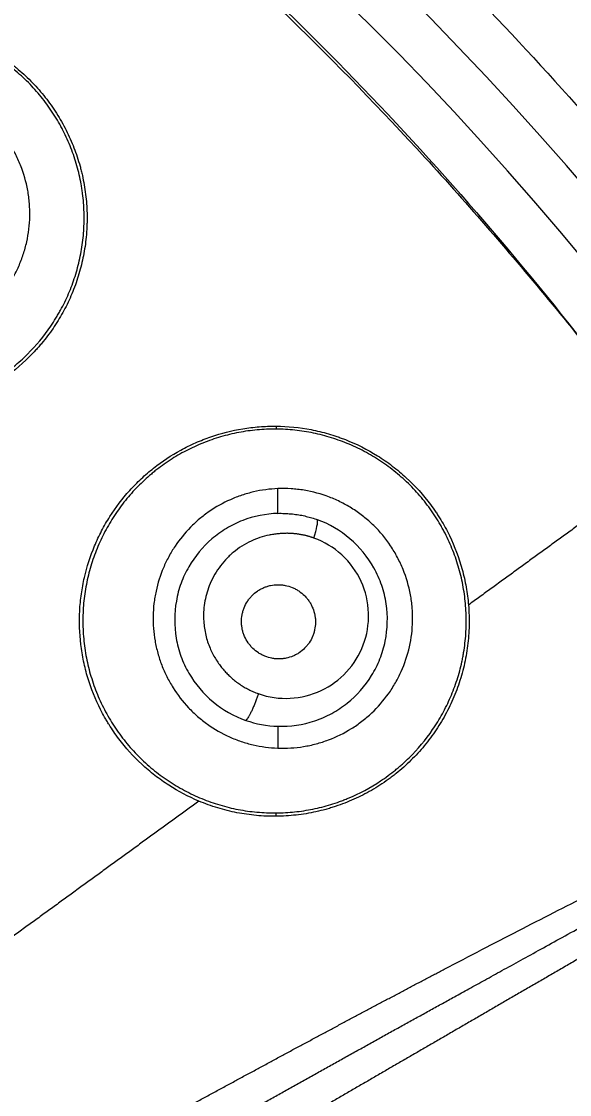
# Model space of a CAD drawing. Extents: x 541 to 1062, y 0 to 382.
# Drawn here: x 920.56 to 927.27, y 292.12 to 305.25 of the extents above; entities that cross this region are included whole.
import ezdxf

# ---------------------------------------------------------------- set-up
doc = ezdxf.new("R2010")
doc.units = 0
doc.header["$LTSCALE"] = 10
doc.header["$MEASUREMENT"] = 0
doc.header["$PDMODE"] = 3
doc.header["$PDSIZE"] = -10
doc.layers.get('0').update_dxf_attribs({"linetype": 'CONTINUOUS'})
doc.layers.get('DEFPOINTS').update_dxf_attribs({"linetype": 'CONTINUOUS'})
doc.layers.add('1', color=7, linetype='CONTINUOUS')
doc.styles.add('Daelim Dimension', font='')
doc.styles.get('Daelim Dimension').set_extended_font_data('NanumGothic')
doc.dimstyles.new('DEFAULT', dxfattribs={"dimscale": 2, "dimtxt": 2, "dimasz": 2, "dimexe": 0, "dimexo": 2, "dimgap": 1, "dimtad": 1, "dimdec": 1, "dimzin": 9, "dimdsep": 46, "dimtxsty": 'Daelim Dimension', "dimcen": 0.5, "dimclrd": 252, "dimclre": 252, "dimclrt": 3, "dimadec": 1, "dimazin": 0, "dimtfac": 1, "dimtdec": 1, "dimtix": 1, "dimtmove": 0, "dimatfit": 3, "dimfxl": 1, "dimtolj": 1, "dimtzin": 1, "dimlwd": 9, "dimlwe": 9, "dimarcsym": 0})

# ---------------------------------------------------------------- blocks, each defined once
blk = doc.blocks.new('*D10')
at = {"color": 5, "linetype": 'ByBlock', "lineweight": 9, "ltscale": 0.5, "transparency": 16777216}
for p, q in [((845.7, 280.073), (845.7, 341.221)), ((849.7, 341.221), (941.7, 341.221)), ((945.7, 280.074), (945.7, 341.221))]:
    blk.add_line(p, q, dxfattribs=at)
at = {"color": 5, "ltscale": 0.5, "transparency": 16777216}
for points in [[(849.7, 341.887), (849.7, 340.554), (845.7, 341.221)], [(941.7, 341.887), (941.7, 340.554), (945.7, 341.221)]]:
    blk.add_solid(points, dxfattribs=at)
at = {"layer": 'DEFPOINTS', "color": 0, "ltscale": 0.5, "transparency": 16777216}
for p in [(945.7, 341.221), (845.7, 276.073), (945.7, 276.074)]:
    blk.add_point(p, dxfattribs=at)
at = {"color": 7, "ltscale": 0.5, "transparency": 16777216, "insert": (895.7, 346.221), "char_height": 6, "attachment_point": 5, "style": 'Daelim Dimension'}
blk.add_mtext('\\A1;%%C100', dxfattribs=at)

msp = doc.modelspace()

# ---------------------------------------------------------------- linework, layer by layer
at = {"layer": '1', "color": 7, "linetype": 'Continuous', "lineweight": 13}
for p, q in [((923.675, 300.301), (923.675, 300.265)), ((923.699, 299.234), (923.699, 299.537)), ((923.696, 296.628), (923.696, 296.361)), ((923.675, 295.527), (923.675, 295.568))]:
    msp.add_line(p, q, dxfattribs=at)
at = {"layer": '1', "color": 7, "linetype": 'Continuous', "lineweight": 18}
for radius, start, end in [(45.353, 272.3738, 90), (41.78, 282.5334, 97.4666), (41.2, 272.6477, 90)]:
    msp.add_arc((895.7, 276.074), radius, start, end, dxfattribs=at)
at = {"layer": '1', "color": 7, "linetype": 'Continuous', "lineweight": 13}
for radius, start in [(26.189, 270), (25.813, 0)]:
    msp.add_arc((895.7, 276.074), radius, start, 90, dxfattribs=at)
msp.add_ellipse((924.075, 298.881), major_axis=(-0.101, -0.283), ratio=0.145294, start_param=1.803259, end_param=2.964941, dxfattribs=at)
at = {"layer": '1', "color": 7, "linetype": 'Continuous', "lineweight": 18}
for points, weights in [([(945.7, 276.074), (945.7, 307.335), (922.962, 326.074), (895.7, 326.074)], [0.718695432068, 0.639202599743, 0.732970789054, 1]), ([(928.153, 243.621), (962.121, 277.589), (943.738, 321.97), (895.7, 321.97)], [1, 0.588455621576, 0.588455621576, 1])]:
    msp.add_rational_spline(points, weights, degree=3, dxfattribs=at)
at = {"layer": '1', "color": 7, "linetype": 'Continuous', "lineweight": 13}
for points, knots in [([(895.7, 318.44), (898.473, 318.44), (901.246, 318.167), (906.685, 317.085), (909.351, 316.276), (914.474, 314.154), (916.932, 312.84), (921.543, 309.759), (923.696, 307.992), (927.618, 304.07), (929.385, 301.917), (932.466, 297.306), (933.779, 294.849), (935.902, 289.725), (936.71, 287.059), (937.792, 281.62), (938.065, 278.847), (938.065, 276.074)], [0, 0, 0, 0, 0.125, 0.125, 0.25, 0.25, 0.375, 0.375, 0.5, 0.5, 0.625, 0.625, 0.75, 0.75, 0.875, 0.875, 1, 1, 1, 1]), ([(928.503, 299.907), (928.458, 299.875), (928.368, 299.809), (928.233, 299.711), (928.098, 299.613), (927.962, 299.514), (927.826, 299.415), (927.69, 299.316), (927.553, 299.217), (927.417, 299.118), (927.28, 299.018), (927.142, 298.918), (927.004, 298.818), (926.866, 298.718), (926.728, 298.618), (926.59, 298.517), (926.451, 298.416), (926.312, 298.315), (926.172, 298.214), (926.079, 298.146), (926.033, 298.112)], [0, 0, 0, 0, 0.054834, 0.109753, 0.164757, 0.219846, 0.275019, 0.330278, 0.385621, 0.441049, 0.496562, 0.55216, 0.607843, 0.663611, 0.719463, 0.775401, 0.831423, 0.887531, 0.943723, 1, 1, 1, 1]), ([(923.699, 299.234), (923.551, 299.229), (923.404, 299.2), (923.232, 299.134), (923.198, 299.119), (923.132, 299.086), (923.035, 299.034), (922.825, 298.882), (922.681, 298.71), (922.569, 298.517), (922.537, 298.45), (922.486, 298.309), (922.428, 298.09), (922.426, 297.781), (922.484, 297.558), (922.523, 297.45), (922.537, 297.414), (922.57, 297.345), (922.731, 297.039), (923.013, 296.802), (923.304, 296.701)], [0, 0, 0, 0, 0.125, 0.125, 0.15625, 0.15625, 0.1875, 0.25, 0.375, 0.375, 0.4375, 0.4375, 0.5, 0.625, 0.6875, 0.6875, 0.71875, 0.71875, 0.75, 1, 1, 1, 1]), ([(923.699, 299.234), (923.699, 299.234), (923.712, 299.235), (923.739, 299.235), (923.779, 299.234), (923.818, 299.232), (923.857, 299.229), (923.896, 299.225), (923.934, 299.22), (923.971, 299.214), (924.008, 299.207), (924.044, 299.198), (924.079, 299.189), (924.114, 299.179), (924.148, 299.169), (924.171, 299.161), (924.182, 299.157)], [0, 0, 0, 0, 0.000078, 0.082412, 0.163852, 0.244395, 0.324039, 0.402781, 0.480619, 0.55755, 0.633573, 0.708686, 0.782886, 0.856173, 0.928545, 1, 1, 1, 1]), ([(923.696, 296.629), (923.85, 296.624), (924.004, 296.647), (924.221, 296.719), (924.291, 296.75), (924.424, 296.822), (924.614, 296.949), (924.817, 297.179), (924.92, 297.382), (924.976, 297.523), (924.997, 297.596), (925.043, 297.82), (925.049, 298.053), (924.986, 298.317), (924.943, 298.426), (924.912, 298.497), (924.894, 298.532), (924.723, 298.838), (924.472, 299.051), (924.182, 299.157)], [0, 0, 0, 0, 0.125, 0.125, 0.1875, 0.1875, 0.25, 0.375, 0.4375, 0.4375, 0.5, 0.5, 0.625, 0.6875, 0.71875, 0.71875, 0.75, 0.75, 1, 1, 1, 1]), ([(920.584, 290.871), (920.63, 290.896), (920.723, 290.948), (920.861, 291.024), (920.999, 291.1), (921.136, 291.175), (921.273, 291.251), (921.409, 291.326), (921.544, 291.4), (921.68, 291.474), (921.814, 291.548), (921.948, 291.621), (922.082, 291.695), (922.215, 291.767), (922.347, 291.84), (922.48, 291.912), (922.611, 291.983), (922.742, 292.055), (922.873, 292.125), (923.003, 292.196), (923.132, 292.266), (923.261, 292.336), (923.39, 292.405), (923.518, 292.474), (923.645, 292.543), (923.772, 292.612), (923.898, 292.68), (924.024, 292.747), (924.15, 292.814), (924.275, 292.881), (924.399, 292.948), (924.523, 293.014), (924.647, 293.08), (924.77, 293.145), (924.892, 293.21), (925.014, 293.275), (925.136, 293.339), (925.257, 293.403), (925.377, 293.467), (925.497, 293.53), (925.617, 293.593), (925.85, 293.715), (926.192, 293.893), (926.639, 294.124), (927.074, 294.348), (927.498, 294.562), (927.91, 294.769), (928.225, 294.924), (928.444, 295.031), (928.566, 295.092), (928.679, 295.147), (928.782, 295.197), (928.875, 295.242), (928.992, 295.299), (929.133, 295.367), (929.3, 295.447), (929.458, 295.521), (929.598, 295.586), (929.721, 295.642), (929.83, 295.691), (929.938, 295.738), (930.044, 295.785), (930.149, 295.829), (930.252, 295.873), (930.354, 295.915), (930.455, 295.955), (930.554, 295.994), (930.651, 296.032), (930.747, 296.068), (930.842, 296.103), (930.905, 296.125), (930.936, 296.136)], [0, 0, 0, 0, 0.013442, 0.026836, 0.040181, 0.053477, 0.066724, 0.079923, 0.093073, 0.106175, 0.119228, 0.132232, 0.145188, 0.158096, 0.170955, 0.183766, 0.196528, 0.209242, 0.221908, 0.234525, 0.247095, 0.259615, 0.272088, 0.284513, 0.296889, 0.309217, 0.321498, 0.33373, 0.345914, 0.35805, 0.370139, 0.382179, 0.394172, 0.406116, 0.418013, 0.429862, 0.441663, 0.453417, 0.465123, 0.476781, 0.488392, 0.499955, 0.544574, 0.588001, 0.630239, 0.671292, 0.711164, 0.749859, 0.762685, 0.774548, 0.785451, 0.795393, 0.804375, 0.812397, 0.829265, 0.845313, 0.860543, 0.874956, 0.885548, 0.895975, 0.90624, 0.916341, 0.92628, 0.936056, 0.945671, 0.955125, 0.964418, 0.973552, 0.982526, 0.991342, 1, 1, 1, 1]), ([(931.164, 295.973), (931.111, 295.943), (931.005, 295.882), (930.847, 295.79), (930.689, 295.699), (930.532, 295.607), (930.375, 295.517), (930.219, 295.426), (930.063, 295.336), (929.908, 295.247), (929.754, 295.157), (929.6, 295.068), (929.447, 294.98), (929.295, 294.891), (929.143, 294.803), (928.991, 294.716), (928.841, 294.629), (928.691, 294.542), (928.541, 294.455), (928.392, 294.369), (928.244, 294.283), (928.096, 294.197), (927.949, 294.112), (927.802, 294.027), (927.656, 293.943), (927.511, 293.859), (927.366, 293.775), (927.222, 293.691), (927.078, 293.608), (926.936, 293.525), (926.793, 293.443), (926.651, 293.361), (926.51, 293.279), (926.37, 293.198), (926.23, 293.117), (926.091, 293.036), (925.952, 292.956), (925.814, 292.876), (925.677, 292.796), (925.54, 292.717), (925.404, 292.638), (925.268, 292.56), (925.133, 292.482), (924.999, 292.404), (924.865, 292.326), (924.732, 292.249), (924.6, 292.173), (924.468, 292.096), (924.337, 292.02), (924.206, 291.945), (924.076, 291.869), (923.947, 291.794), (923.818, 291.72), (923.69, 291.646), (923.562, 291.572), (923.436, 291.498), (923.309, 291.425), (923.184, 291.353), (923.059, 291.28), (922.935, 291.208), (922.811, 291.137), (922.688, 291.065), (922.566, 290.994), (922.444, 290.924), (922.323, 290.854), (922.202, 290.784), (922.082, 290.715), (921.963, 290.646), (921.845, 290.577), (921.727, 290.508), (921.609, 290.441), (921.493, 290.373), (921.377, 290.306), (921.261, 290.239), (921.147, 290.172), (921.032, 290.106), (920.957, 290.062), (920.919, 290.04)], [0, 0, 0, 0, 0.015717, 0.031369, 0.046957, 0.06248, 0.077939, 0.093334, 0.108664, 0.12393, 0.139132, 0.154269, 0.169341, 0.184349, 0.199293, 0.214173, 0.228988, 0.243738, 0.258424, 0.273046, 0.287603, 0.302096, 0.316525, 0.330889, 0.345188, 0.359424, 0.373594, 0.387701, 0.401743, 0.41572, 0.429634, 0.443482, 0.457267, 0.470987, 0.484642, 0.498233, 0.51176, 0.525222, 0.53862, 0.551953, 0.565222, 0.578427, 0.591567, 0.604643, 0.617654, 0.630601, 0.643483, 0.656302, 0.669055, 0.681744, 0.694369, 0.70693, 0.719425, 0.731857, 0.744224, 0.756527, 0.768765, 0.780939, 0.793048, 0.805093, 0.817074, 0.82899, 0.840842, 0.852629, 0.864352, 0.87601, 0.887604, 0.899134, 0.910599, 0.921999, 0.933336, 0.944607, 0.955815, 0.966958, 0.978036, 0.98905, 1, 1, 1, 1]), ([(922.73, 295.713), (922.685, 295.68), (922.595, 295.615), (922.46, 295.517), (922.325, 295.418), (922.189, 295.32), (922.053, 295.221), (921.917, 295.122), (921.781, 295.023), (921.644, 294.924), (921.507, 294.824), (921.37, 294.725), (921.233, 294.625), (921.095, 294.525), (920.957, 294.424), (920.819, 294.324), (920.68, 294.223), (920.541, 294.123), (920.402, 294.021), (920.263, 293.92), (920.123, 293.819), (919.983, 293.717), (919.843, 293.615), (919.703, 293.513), (919.562, 293.411), (919.421, 293.309), (919.28, 293.206), (919.139, 293.103), (918.997, 293), (918.855, 292.897), (918.713, 292.794), (918.57, 292.69), (918.427, 292.587), (918.284, 292.483), (918.141, 292.379), (917.997, 292.274), (917.902, 292.205), (917.854, 292.17)], [0, 0, 0, 0, 0.027841, 0.055724, 0.083651, 0.11162, 0.139633, 0.167688, 0.195786, 0.223928, 0.252112, 0.28034, 0.30861, 0.336923, 0.36528, 0.393679, 0.422121, 0.450607, 0.479135, 0.507706, 0.536321, 0.564978, 0.593679, 0.622422, 0.651208, 0.680038, 0.70891, 0.737826, 0.766784, 0.795786, 0.82483, 0.853917, 0.883048, 0.912221, 0.941438, 0.970697, 1, 1, 1, 1])]:
    msp.add_open_spline(points, degree=3, knots=knots, dxfattribs=at)
at = {"layer": '1', "color": 7, "linetype": 'Continuous', "lineweight": 18}
for points, knots in [([(896.202, 316.897), (897.784, 316.867), (899.363, 316.745), (902.497, 316.318), (904.05, 316.014), (907.11, 315.226), (908.617, 314.744), (911.562, 313.607), (913.001, 312.953), (915.792, 311.483), (917.144, 310.667), (919.743, 308.884), (920.99, 307.917), (923.362, 305.846), (924.488, 304.742), (926.601, 302.412), (927.59, 301.186), (928.503, 299.907)], [0, 0, 0, 0, 0.125, 0.125, 0.25, 0.25, 0.375, 0.375, 0.5, 0.5, 0.625, 0.625, 0.75, 0.75, 0.875, 0.875, 1, 1, 1, 1]), ([(896.199, 316.736), (899.363, 316.692), (902.534, 316.27), (908.607, 314.734), (911.533, 313.624), (917.157, 310.695), (919.746, 308.931), (923.298, 305.856), (924.429, 304.758), (926.035, 303.005), (926.554, 302.406), (927.31, 301.489), (927.558, 301.18), (928.04, 300.551), (928.282, 300.236), (928.503, 299.907)], [0, 0, 0, 0, 0.25, 0.25, 0.5, 0.5, 0.75, 0.75, 0.875, 0.875, 0.9375, 0.9375, 0.96875, 0.96875, 1, 1, 1, 1]), ([(918.99, 305.233), (919.069, 305.233), (919.226, 305.224), (919.38, 305.2), (919.534, 305.168), (919.61, 305.148), (919.724, 305.113), (919.762, 305.1), (919.837, 305.072), (919.874, 305.057), (919.983, 305.011), (920.125, 304.942), (920.26, 304.858), (920.359, 304.791), (920.391, 304.767), (920.439, 304.731), (920.455, 304.718), (920.486, 304.693), (920.563, 304.629), (920.694, 304.507), (920.798, 304.388), (920.872, 304.294), (920.907, 304.246), (920.941, 304.197), (920.964, 304.164), (920.975, 304.147), (921.028, 304.063), (921.068, 303.994), (921.139, 303.853), (921.203, 303.71), (921.252, 303.56), (921.279, 303.465), (921.284, 303.446), (921.293, 303.408), (921.307, 303.35), (921.318, 303.293), (921.338, 303.177), (921.357, 303.023), (921.361, 302.868), (921.359, 302.771), (921.358, 302.752), (921.356, 302.713), (921.355, 302.694), (921.351, 302.636), (921.347, 302.597), (921.333, 302.482), (921.307, 302.331), (921.267, 302.184), (921.232, 302.075), (921.22, 302.039), (921.192, 301.967), (921.178, 301.931), (921.132, 301.826), (921.065, 301.689), (920.946, 301.496), (920.854, 301.375), (920.793, 301.302), (920.781, 301.288), (920.756, 301.259), (920.717, 301.216), (920.677, 301.175), (920.542, 301.042), (920.425, 300.946), (920.236, 300.819), (920.17, 300.78), (920.085, 300.735), (920.068, 300.726), (920.034, 300.708), (919.982, 300.683), (919.93, 300.659), (919.824, 300.615), (919.68, 300.563), (919.532, 300.525), (919.418, 300.501), (919.38, 300.494), (919.303, 300.482), (919.264, 300.477), (919.147, 300.465), (919.069, 300.46), (918.99, 300.46)], [0, 0, 0, 0, 0.03125, 0.0625, 0.0625, 0.09375, 0.09375, 0.109375, 0.109375, 0.125, 0.125, 0.15625, 0.1875, 0.1875, 0.203125, 0.203125, 0.210937, 0.210937, 0.21875, 0.25, 0.28125, 0.28125, 0.296875, 0.304687, 0.304687, 0.3125, 0.3125, 0.34375, 0.34375, 0.375, 0.40625, 0.40625, 0.414062, 0.414062, 0.421875, 0.4375, 0.4375, 0.46875, 0.5, 0.5, 0.507812, 0.507812, 0.515625, 0.515625, 0.53125, 0.53125, 0.5625, 0.59375, 0.59375, 0.609375, 0.609375, 0.625, 0.625, 0.65625, 0.6875, 0.71875, 0.71875, 0.726562, 0.726562, 0.734375, 0.75, 0.75, 0.8125, 0.8125, 0.84375, 0.84375, 0.851563, 0.851563, 0.859375, 0.875, 0.875, 0.90625, 0.9375, 0.9375, 0.953125, 0.953125, 0.96875, 0.96875, 1, 1, 1, 1]), ([(918.99, 300.501), (919.068, 300.501), (919.144, 300.506), (919.296, 300.522), (919.446, 300.545), (919.593, 300.582), (919.702, 300.616), (919.739, 300.628), (919.811, 300.654), (919.846, 300.668), (919.951, 300.712), (920.087, 300.777), (920.281, 300.893), (920.402, 300.982), (920.49, 301.054), (920.519, 301.079), (920.575, 301.129), (920.602, 301.155), (920.736, 301.287), (920.831, 301.402), (920.937, 301.558), (920.958, 301.589), (920.988, 301.638), (920.997, 301.654), (921.016, 301.687), (921.063, 301.769), (921.137, 301.922), (921.216, 302.133), (921.255, 302.279), (921.279, 302.39), (921.286, 302.428), (921.299, 302.503), (921.304, 302.541), (921.317, 302.654), (921.327, 302.806), (921.323, 302.958), (921.314, 303.072), (921.308, 303.129), (921.3, 303.186), (921.294, 303.225), (921.291, 303.244), (921.274, 303.339), (921.239, 303.489), (921.166, 303.707), (921.103, 303.849), (921.058, 303.935), (921.049, 303.953), (921.031, 303.987), (921.021, 304.004), (920.992, 304.055), (920.971, 304.088), (920.908, 304.186), (920.818, 304.312), (920.715, 304.429), (920.634, 304.513), (920.606, 304.54), (920.549, 304.594), (920.519, 304.62), (920.429, 304.696), (920.305, 304.79), (920.107, 304.912), (919.967, 304.98), (919.822, 305.042), (919.749, 305.069), (919.601, 305.115), (919.452, 305.153), (919.3, 305.177), (919.184, 305.189), (919.145, 305.192), (919.068, 305.197), (919.029, 305.198), (918.99, 305.198)], [0, 0, 0, 0, 0.03125, 0.03125, 0.0625, 0.09375, 0.09375, 0.109375, 0.109375, 0.125, 0.125, 0.15625, 0.1875, 0.21875, 0.21875, 0.234375, 0.234375, 0.25, 0.25, 0.3125, 0.3125, 0.328125, 0.328125, 0.335937, 0.335937, 0.34375, 0.375, 0.40625, 0.4375, 0.4375, 0.453125, 0.453125, 0.46875, 0.46875, 0.5, 0.53125, 0.53125, 0.546875, 0.554687, 0.554687, 0.5625, 0.5625, 0.59375, 0.625, 0.65625, 0.65625, 0.664062, 0.664062, 0.671875, 0.671875, 0.6875, 0.6875, 0.71875, 0.75, 0.75, 0.765625, 0.765625, 0.78125, 0.78125, 0.8125, 0.84375, 0.875, 0.875, 0.90625, 0.90625, 0.9375, 0.96875, 0.96875, 0.984375, 0.984375, 1, 1, 1, 1]), ([(919.017, 301.312), (919.124, 301.309), (919.23, 301.316), (919.385, 301.343), (919.437, 301.354), (919.513, 301.375), (919.539, 301.383), (919.589, 301.399), (919.614, 301.408), (919.737, 301.455), (919.83, 301.502), (919.94, 301.572), (919.962, 301.587), (920.005, 301.617), (920.026, 301.632), (920.088, 301.681), (920.127, 301.715), (920.24, 301.823), (920.308, 301.901), (920.383, 302.008), (920.398, 302.03), (920.426, 302.074), (920.44, 302.097), (920.478, 302.165), (920.525, 302.258), (920.562, 302.355), (920.587, 302.43), (920.594, 302.455), (920.608, 302.506), (920.615, 302.531), (920.644, 302.66), (920.656, 302.765), (920.659, 302.922), (920.658, 302.975), (920.652, 303.055), (920.649, 303.081), (920.642, 303.135), (920.638, 303.161), (920.614, 303.292), (920.584, 303.394), (920.535, 303.519), (920.524, 303.543), (920.502, 303.592), (920.49, 303.617), (920.452, 303.689), (920.424, 303.735), (920.335, 303.869), (920.267, 303.953), (920.171, 304.049), (920.151, 304.067), (920.11, 304.104), (920.09, 304.121), (920.027, 304.172), (919.94, 304.235), (919.846, 304.29), (919.774, 304.327), (919.75, 304.339), (919.7, 304.361), (919.675, 304.372), (919.55, 304.421), (919.447, 304.449), (919.288, 304.477), (919.234, 304.483), (919.127, 304.491), (919.074, 304.491), (919.02, 304.49)], [0, 0, 0, 0, 0.0625, 0.0625, 0.09375, 0.09375, 0.109375, 0.109375, 0.125, 0.125, 0.1875, 0.1875, 0.203125, 0.203125, 0.21875, 0.21875, 0.25, 0.25, 0.3125, 0.3125, 0.328125, 0.328125, 0.34375, 0.34375, 0.375, 0.40625, 0.40625, 0.421875, 0.421875, 0.4375, 0.4375, 0.5, 0.5, 0.53125, 0.53125, 0.546875, 0.546875, 0.5625, 0.5625, 0.625, 0.625, 0.640625, 0.640625, 0.65625, 0.65625, 0.6875, 0.6875, 0.75, 0.75, 0.765625, 0.765625, 0.78125, 0.78125, 0.8125, 0.84375, 0.84375, 0.859375, 0.859375, 0.875, 0.875, 0.9375, 0.9375, 0.96875, 0.96875, 1, 1, 1, 1]), ([(922.73, 295.713), (922.601, 295.767), (922.478, 295.832), (922.303, 295.945), (922.246, 295.985), (922.163, 296.049), (922.135, 296.072), (922.082, 296.117), (922.055, 296.141), (921.926, 296.261), (921.832, 296.364), (921.706, 296.532), (921.666, 296.59), (921.62, 296.664), (921.611, 296.679), (921.593, 296.71), (921.584, 296.725), (921.558, 296.771), (921.541, 296.802), (921.462, 296.959), (921.41, 297.088), (921.349, 297.288), (921.332, 297.355), (921.31, 297.458), (921.304, 297.493), (921.292, 297.561), (921.288, 297.596), (921.267, 297.768), (921.263, 297.905), (921.272, 298.077), (921.274, 298.111), (921.281, 298.18), (921.285, 298.214), (921.3, 298.316), (921.312, 298.383), (921.358, 298.582), (921.399, 298.711), (921.465, 298.867), (921.479, 298.898), (921.507, 298.96), (921.523, 298.99), (921.57, 299.08), (921.603, 299.138), (921.711, 299.308), (921.792, 299.414), (921.905, 299.539), (921.928, 299.563), (921.975, 299.612), (921.999, 299.635), (922.073, 299.704), (922.123, 299.747), (922.28, 299.871), (922.391, 299.945), (922.538, 300.025), (922.568, 300.04), (922.628, 300.07), (922.659, 300.084), (922.752, 300.125), (922.814, 300.15), (923.004, 300.215), (923.134, 300.248), (923.3, 300.275), (923.334, 300.28), (923.401, 300.288), (923.435, 300.292), (923.538, 300.299), (923.606, 300.302), (923.675, 300.301)], [0, 0, 0, 0, 0.0625, 0.0625, 0.09375, 0.09375, 0.109375, 0.109375, 0.125, 0.125, 0.1875, 0.1875, 0.21875, 0.21875, 0.226563, 0.226563, 0.234375, 0.234375, 0.25, 0.25, 0.3125, 0.3125, 0.34375, 0.34375, 0.359375, 0.359375, 0.375, 0.375, 0.4375, 0.4375, 0.453125, 0.453125, 0.46875, 0.46875, 0.5, 0.5, 0.5625, 0.5625, 0.578125, 0.578125, 0.59375, 0.59375, 0.625, 0.625, 0.6875, 0.6875, 0.703125, 0.703125, 0.71875, 0.71875, 0.75, 0.75, 0.8125, 0.8125, 0.828125, 0.828125, 0.84375, 0.84375, 0.875, 0.875, 0.9375, 0.9375, 0.953125, 0.953125, 0.96875, 0.96875, 1, 1, 1, 1]), ([(923.675, 300.265), (923.597, 300.266), (923.52, 300.262), (923.368, 300.249), (923.217, 300.227), (923.069, 300.192), (922.959, 300.16), (922.923, 300.148), (922.85, 300.123), (922.815, 300.109), (922.709, 300.067), (922.571, 300.003), (922.375, 299.889), (922.252, 299.8), (922.177, 299.741), (922.162, 299.728), (922.133, 299.704), (922.09, 299.667), (922.048, 299.628), (921.966, 299.549), (921.863, 299.439), (921.771, 299.318), (921.706, 299.225), (921.685, 299.193), (921.644, 299.128), (921.625, 299.095), (921.569, 298.994), (921.501, 298.858), (921.42, 298.644), (921.379, 298.496), (921.355, 298.383), (921.347, 298.345), (921.334, 298.268), (921.329, 298.23), (921.315, 298.115), (921.305, 297.961), (921.309, 297.807), (921.319, 297.69), (921.323, 297.652), (921.333, 297.574), (921.339, 297.535), (921.36, 297.419), (921.396, 297.267), (921.446, 297.119), (921.504, 296.974), (921.537, 296.903), (921.591, 296.798), (921.611, 296.763), (921.651, 296.695), (921.671, 296.661), (921.736, 296.563), (921.828, 296.436), (921.933, 296.319), (922.016, 296.235), (922.045, 296.208), (922.104, 296.154), (922.133, 296.128), (922.225, 296.053), (922.35, 295.96), (922.484, 295.88), (922.588, 295.825), (922.623, 295.807), (922.694, 295.774), (922.73, 295.758), (922.839, 295.713), (922.986, 295.662), (923.136, 295.625), (923.288, 295.596), (923.364, 295.585), (923.519, 295.571), (923.597, 295.567), (923.675, 295.568)], [0, 0, 0, 0, 0.03125, 0.03125, 0.0625, 0.09375, 0.09375, 0.109375, 0.109375, 0.125, 0.125, 0.15625, 0.1875, 0.21875, 0.21875, 0.226562, 0.226562, 0.234375, 0.25, 0.25, 0.28125, 0.3125, 0.3125, 0.328125, 0.328125, 0.34375, 0.34375, 0.375, 0.40625, 0.4375, 0.4375, 0.453125, 0.453125, 0.46875, 0.46875, 0.5, 0.53125, 0.53125, 0.546875, 0.546875, 0.5625, 0.5625, 0.59375, 0.625, 0.625, 0.65625, 0.65625, 0.671875, 0.671875, 0.6875, 0.6875, 0.71875, 0.75, 0.75, 0.765625, 0.765625, 0.78125, 0.78125, 0.8125, 0.84375, 0.84375, 0.859375, 0.859375, 0.875, 0.875, 0.90625, 0.9375, 0.9375, 0.96875, 0.96875, 1, 1, 1, 1]), ([(923.675, 300.301), (923.82, 300.3), (923.963, 300.286), (924.176, 300.245), (924.247, 300.228), (924.352, 300.197), (924.387, 300.186), (924.439, 300.169), (924.457, 300.162), (924.491, 300.15), (924.508, 300.143), (924.662, 300.083), (924.793, 300.017), (924.98, 299.9), (925.041, 299.859), (925.129, 299.791), (925.159, 299.768), (925.216, 299.72), (925.244, 299.695), (925.38, 299.57), (925.479, 299.46), (925.589, 299.312), (925.622, 299.266), (925.652, 299.22), (925.673, 299.188), (925.683, 299.172), (925.731, 299.093), (925.767, 299.028), (925.864, 298.829), (925.916, 298.691), (925.965, 298.513), (925.974, 298.476), (925.99, 298.404), (925.998, 298.368), (926.017, 298.259), (926.027, 298.186), (926.033, 298.112)], [0, 0, 0, 0, 0.125, 0.125, 0.1875, 0.1875, 0.21875, 0.21875, 0.234375, 0.234375, 0.25, 0.25, 0.375, 0.375, 0.4375, 0.4375, 0.46875, 0.46875, 0.5, 0.5, 0.625, 0.625, 0.65625, 0.671875, 0.671875, 0.6875, 0.6875, 0.75, 0.75, 0.875, 0.875, 0.90625, 0.90625, 0.9375, 0.9375, 1, 1, 1, 1]), ([(923.675, 295.568), (923.751, 295.569), (923.828, 295.573), (923.978, 295.589), (924.127, 295.612), (924.273, 295.649), (924.381, 295.682), (924.417, 295.694), (924.471, 295.713), (924.489, 295.72), (924.524, 295.734), (924.542, 295.741), (924.699, 295.806), (924.831, 295.877), (925.018, 296.001), (925.079, 296.046), (925.152, 296.105), (925.167, 296.117), (925.195, 296.142), (925.238, 296.179), (925.279, 296.218), (925.413, 296.349), (925.509, 296.464), (925.615, 296.619), (925.636, 296.651), (925.676, 296.716), (925.695, 296.749), (925.75, 296.848), (925.816, 296.984), (925.896, 297.196), (925.936, 297.342), (925.956, 297.436), (925.96, 297.455), (925.967, 297.492), (925.97, 297.511), (925.98, 297.568), (925.985, 297.606), (925.999, 297.72), (926.009, 297.873), (926.004, 298.026), (925.995, 298.14), (925.991, 298.179), (925.981, 298.255), (925.975, 298.294), (925.955, 298.409), (925.92, 298.56), (925.845, 298.779), (925.781, 298.921), (925.737, 299.008), (925.728, 299.025), (925.709, 299.059), (925.699, 299.077), (925.67, 299.128), (925.649, 299.161), (925.586, 299.259), (925.495, 299.385), (925.392, 299.501), (925.31, 299.585), (925.282, 299.612), (925.225, 299.666), (925.195, 299.692), (925.105, 299.767), (924.981, 299.861), (924.85, 299.941), (924.748, 299.997), (924.713, 300.015), (924.643, 300.048), (924.608, 300.064), (924.5, 300.11), (924.428, 300.136), (924.281, 300.182), (924.133, 300.22), (923.981, 300.244), (923.867, 300.256), (923.828, 300.259), (923.752, 300.264), (923.713, 300.265), (923.675, 300.265)], [0, 0, 0, 0, 0.03125, 0.03125, 0.0625, 0.09375, 0.09375, 0.109375, 0.109375, 0.117187, 0.117187, 0.125, 0.125, 0.1875, 0.1875, 0.21875, 0.21875, 0.226562, 0.226562, 0.234375, 0.25, 0.25, 0.3125, 0.3125, 0.328125, 0.328125, 0.34375, 0.34375, 0.375, 0.40625, 0.4375, 0.4375, 0.445312, 0.445312, 0.453125, 0.453125, 0.46875, 0.46875, 0.5, 0.53125, 0.53125, 0.546875, 0.546875, 0.5625, 0.5625, 0.59375, 0.625, 0.65625, 0.65625, 0.664062, 0.664062, 0.671875, 0.671875, 0.6875, 0.6875, 0.71875, 0.75, 0.75, 0.765625, 0.765625, 0.78125, 0.78125, 0.8125, 0.84375, 0.84375, 0.859375, 0.859375, 0.875, 0.875, 0.90625, 0.90625, 0.9375, 0.96875, 0.96875, 0.984375, 0.984375, 1, 1, 1, 1]), ([(923.699, 299.537), (923.597, 299.533), (923.498, 299.52), (923.352, 299.486), (923.304, 299.472), (923.233, 299.448), (923.209, 299.44), (923.162, 299.422), (923.139, 299.412), (923.024, 299.361), (922.938, 299.313), (922.815, 299.228), (922.776, 299.198), (922.718, 299.15), (922.699, 299.133), (922.662, 299.099), (922.644, 299.082), (922.557, 298.993), (922.494, 298.916), (922.411, 298.792), (922.385, 298.749), (922.349, 298.682), (922.337, 298.659), (922.315, 298.614), (922.305, 298.591), (922.256, 298.476), (922.226, 298.38), (922.199, 298.257), (922.194, 298.232), (922.186, 298.182), (922.182, 298.156), (922.174, 298.08), (922.17, 298.029), (922.167, 297.877), (922.175, 297.776), (922.197, 297.649), (922.202, 297.624), (922.213, 297.573), (922.22, 297.548), (922.24, 297.474), (922.272, 297.376), (922.314, 297.282), (922.348, 297.213), (922.361, 297.19), (922.386, 297.145), (922.399, 297.123), (922.469, 297.013), (922.532, 296.931), (922.638, 296.819), (922.676, 296.783), (922.734, 296.732), (922.755, 296.715), (922.795, 296.683), (922.816, 296.668), (922.921, 296.593), (923.01, 296.542), (923.127, 296.489), (923.151, 296.479), (923.199, 296.461), (923.223, 296.452), (923.296, 296.427), (923.345, 296.413), (923.493, 296.378), (923.594, 296.365), (923.696, 296.361)], [0, 0, 0, 0, 0.0625, 0.0625, 0.09375, 0.09375, 0.109375, 0.109375, 0.125, 0.125, 0.1875, 0.1875, 0.21875, 0.21875, 0.234375, 0.234375, 0.25, 0.25, 0.3125, 0.3125, 0.34375, 0.34375, 0.359375, 0.359375, 0.375, 0.375, 0.4375, 0.4375, 0.453125, 0.453125, 0.46875, 0.46875, 0.5, 0.5, 0.5625, 0.5625, 0.578125, 0.578125, 0.59375, 0.59375, 0.625, 0.65625, 0.65625, 0.671875, 0.671875, 0.6875, 0.6875, 0.75, 0.75, 0.78125, 0.78125, 0.796875, 0.796875, 0.8125, 0.8125, 0.875, 0.875, 0.890625, 0.890625, 0.90625, 0.90625, 0.9375, 0.9375, 1, 1, 1, 1]), ([(923.696, 296.361), (923.803, 296.357), (923.908, 296.364), (924.064, 296.389), (924.115, 296.4), (924.192, 296.42), (924.217, 296.428), (924.268, 296.444), (924.292, 296.453), (924.416, 296.499), (924.509, 296.545), (924.62, 296.614), (924.642, 296.628), (924.685, 296.658), (924.706, 296.674), (924.769, 296.722), (924.809, 296.756), (924.923, 296.863), (924.992, 296.942), (925.068, 297.049), (925.083, 297.071), (925.111, 297.115), (925.125, 297.138), (925.164, 297.207), (925.188, 297.253), (925.252, 297.397), (925.286, 297.497), (925.333, 297.706), (925.346, 297.811), (925.349, 297.971), (925.348, 298.024), (925.341, 298.105), (925.338, 298.132), (925.331, 298.186), (925.327, 298.212), (925.303, 298.345), (925.272, 298.448), (925.222, 298.573), (925.211, 298.598), (925.188, 298.647), (925.175, 298.672), (925.137, 298.744), (925.109, 298.791), (925.019, 298.926), (924.95, 299.009), (924.832, 299.124), (924.791, 299.16), (924.707, 299.227), (924.619, 299.29), (924.525, 299.343), (924.452, 299.38), (924.428, 299.392), (924.378, 299.414), (924.353, 299.424), (924.228, 299.472), (924.125, 299.5), (923.993, 299.522), (923.966, 299.525), (923.913, 299.531), (923.886, 299.534), (923.806, 299.539), (923.753, 299.539), (923.699, 299.537)], [0, 0, 0, 0, 0.0625, 0.0625, 0.09375, 0.09375, 0.109375, 0.109375, 0.125, 0.125, 0.1875, 0.1875, 0.203125, 0.203125, 0.21875, 0.21875, 0.25, 0.25, 0.3125, 0.3125, 0.328125, 0.328125, 0.34375, 0.34375, 0.375, 0.375, 0.4375, 0.4375, 0.5, 0.5, 0.53125, 0.53125, 0.546875, 0.546875, 0.5625, 0.5625, 0.625, 0.625, 0.640625, 0.640625, 0.65625, 0.65625, 0.6875, 0.6875, 0.75, 0.75, 0.78125, 0.78125, 0.8125, 0.84375, 0.84375, 0.859375, 0.859375, 0.875, 0.875, 0.9375, 0.9375, 0.953125, 0.953125, 0.96875, 0.96875, 1, 1, 1, 1]), ([(924.138, 298.932), (924.133, 298.934), (924.123, 298.937), (924.108, 298.942), (924.093, 298.947), (924.077, 298.952), (924.062, 298.956), (924.047, 298.96), (924.031, 298.964), (924.016, 298.967), (924, 298.97), (923.984, 298.973), (923.969, 298.976), (923.953, 298.979), (923.937, 298.981), (923.921, 298.983), (923.905, 298.985), (923.889, 298.986), (923.873, 298.987), (923.857, 298.988), (923.841, 298.989), (923.825, 298.99), (923.796, 298.99), (923.753, 298.989), (923.698, 298.985), (923.644, 298.978), (923.569, 298.965), (923.476, 298.94), (923.364, 298.895), (923.254, 298.835), (923.149, 298.758), (923.056, 298.669), (922.975, 298.57), (922.908, 298.464), (922.857, 298.354), (922.82, 298.244), (922.797, 298.136), (922.786, 298.025), (922.787, 297.922), (922.797, 297.829), (922.813, 297.745), (922.836, 297.663), (922.864, 297.588), (922.896, 297.519), (922.932, 297.456), (922.969, 297.4), (923.007, 297.348), (923.046, 297.303), (923.087, 297.26), (923.124, 297.226), (923.155, 297.199), (923.18, 297.179), (923.205, 297.16), (923.231, 297.142), (923.258, 297.125), (923.285, 297.108), (923.312, 297.093), (923.34, 297.078), (923.369, 297.064), (923.398, 297.051), (923.427, 297.039), (923.448, 297.032), (923.458, 297.028)], [0, 0, 0, 0, 0.005018, 0.01003, 0.015036, 0.020039, 0.02504, 0.030039, 0.035039, 0.040041, 0.045045, 0.050053, 0.055067, 0.060087, 0.065116, 0.070154, 0.075202, 0.080263, 0.085336, 0.090424, 0.095527, 0.100648, 0.105786, 0.123271, 0.140752, 0.15828, 0.175905, 0.213076, 0.250114, 0.291671, 0.33311, 0.375091, 0.415328, 0.455189, 0.495255, 0.530478, 0.565283, 0.600099, 0.635354, 0.66197, 0.688328, 0.714626, 0.741063, 0.763185, 0.785378, 0.807767, 0.826234, 0.844633, 0.86303, 0.881492, 0.891379, 0.901228, 0.911052, 0.920859, 0.930661, 0.940468, 0.95029, 0.960139, 0.970024, 0.979956, 0.989945, 1, 1, 1, 1]), ([(923.458, 297.028), (923.583, 296.983), (923.716, 296.964), (923.981, 296.978), (924.108, 297.01), (924.344, 297.12), (924.448, 297.196), (924.629, 297.392), (924.697, 297.501), (924.79, 297.747), (924.812, 297.875), (924.803, 298.149), (924.774, 298.278), (924.662, 298.523), (924.582, 298.632), (924.379, 298.818), (924.265, 298.887), (924.138, 298.932)], [0, 0, 0, 0, 0.125, 0.125, 0.25, 0.25, 0.375, 0.375, 0.5, 0.5, 0.625, 0.625, 0.75, 0.75, 0.875, 0.875, 1, 1, 1, 1]), ([(923.252, 297.903), (923.251, 297.933), (923.254, 297.963), (923.262, 298.007), (923.265, 298.021), (923.273, 298.05), (923.278, 298.064), (923.295, 298.106), (923.308, 298.132), (923.332, 298.169), (923.341, 298.181), (923.36, 298.204), (923.369, 298.215), (923.4, 298.247), (923.422, 298.266), (923.459, 298.291), (923.472, 298.299), (923.498, 298.313), (923.524, 298.326), (923.552, 298.336), (923.58, 298.345), (923.594, 298.349), (923.638, 298.358), (923.667, 298.361), (923.712, 298.361), (923.727, 298.361), (923.757, 298.358), (923.772, 298.356), (923.816, 298.347), (923.845, 298.339), (923.887, 298.322), (923.9, 298.315), (923.927, 298.301), (923.941, 298.293), (923.978, 298.268), (924.002, 298.249), (924.029, 298.222), (924.034, 298.216), (924.045, 298.205), (924.06, 298.187), (924.082, 298.157), (924.098, 298.131), (924.112, 298.104), (924.118, 298.09), (924.136, 298.047), (924.144, 298.018), (924.153, 297.974), (924.155, 297.959), (924.158, 297.928), (924.158, 297.913), (924.158, 297.898)], [0, 0, 0, 0, 0.0625, 0.0625, 0.09375, 0.09375, 0.125, 0.125, 0.1875, 0.1875, 0.21875, 0.21875, 0.25, 0.25, 0.3125, 0.3125, 0.34375, 0.34375, 0.375, 0.40625, 0.40625, 0.4375, 0.4375, 0.5, 0.5, 0.53125, 0.53125, 0.5625, 0.5625, 0.625, 0.625, 0.65625, 0.65625, 0.6875, 0.6875, 0.75, 0.75, 0.765625, 0.765625, 0.78125, 0.8125, 0.84375, 0.84375, 0.875, 0.875, 0.9375, 0.9375, 0.96875, 0.96875, 1, 1, 1, 1]), ([(926.033, 298.112), (926.04, 298.028), (926.042, 297.944), (926.039, 297.778), (926.026, 297.614), (925.997, 297.451), (925.969, 297.33), (925.958, 297.29), (925.935, 297.21), (925.923, 297.171), (925.882, 297.055), (925.821, 296.903), (925.745, 296.759), (925.682, 296.654), (925.66, 296.62), (925.614, 296.552), (925.591, 296.518), (925.518, 296.42), (925.414, 296.296), (925.299, 296.183), (925.209, 296.102), (925.162, 296.063), (925.114, 296.025), (925.082, 296.001), (925.065, 295.989), (924.982, 295.929), (924.846, 295.841), (924.63, 295.731), (924.479, 295.673), (924.382, 295.641), (924.363, 295.634), (924.323, 295.623), (924.303, 295.617), (924.244, 295.601), (924.204, 295.591), (924.084, 295.565), (924.003, 295.551), (923.84, 295.533), (923.758, 295.528), (923.675, 295.527)], [0, 0, 0, 0, 0.0625, 0.0625, 0.125, 0.1875, 0.1875, 0.21875, 0.21875, 0.25, 0.25, 0.3125, 0.375, 0.375, 0.40625, 0.40625, 0.4375, 0.4375, 0.5, 0.5625, 0.5625, 0.59375, 0.609375, 0.609375, 0.625, 0.625, 0.6875, 0.75, 0.8125, 0.8125, 0.828125, 0.828125, 0.84375, 0.84375, 0.875, 0.875, 0.9375, 0.9375, 1, 1, 1, 1]), ([(924.158, 297.898), (924.158, 297.868), (924.154, 297.839), (924.145, 297.796), (924.142, 297.782), (924.133, 297.754), (924.128, 297.74), (924.111, 297.7), (924.097, 297.675), (924.073, 297.639), (924.064, 297.627), (924.045, 297.604), (924.036, 297.594), (924.005, 297.563), (923.983, 297.545), (923.947, 297.521), (923.934, 297.513), (923.909, 297.5), (923.896, 297.493), (923.856, 297.477), (923.828, 297.468), (923.785, 297.459), (923.771, 297.457), (923.742, 297.454), (923.713, 297.452), (923.683, 297.454), (923.654, 297.456), (923.639, 297.458), (923.596, 297.466), (923.567, 297.475), (923.526, 297.491), (923.513, 297.497), (923.486, 297.511), (923.473, 297.519), (923.436, 297.543), (923.413, 297.561), (923.38, 297.593), (923.37, 297.604), (923.351, 297.627), (923.341, 297.639), (923.316, 297.675), (923.302, 297.701), (923.284, 297.743), (923.278, 297.757), (923.269, 297.785), (923.261, 297.814), (923.257, 297.843), (923.253, 297.873), (923.252, 297.888), (923.252, 297.903)], [0, 0, 0, 0, 0.0625, 0.0625, 0.09375, 0.09375, 0.125, 0.125, 0.1875, 0.1875, 0.21875, 0.21875, 0.25, 0.25, 0.3125, 0.3125, 0.34375, 0.34375, 0.375, 0.375, 0.4375, 0.4375, 0.46875, 0.46875, 0.5, 0.53125, 0.53125, 0.5625, 0.5625, 0.625, 0.625, 0.65625, 0.65625, 0.6875, 0.6875, 0.75, 0.75, 0.78125, 0.78125, 0.8125, 0.8125, 0.875, 0.875, 0.90625, 0.90625, 0.9375, 0.96875, 0.96875, 1, 1, 1, 1]), ([(920.741, 290.457), (920.79, 290.485), (920.888, 290.54), (921.035, 290.623), (921.182, 290.706), (921.329, 290.789), (921.475, 290.871), (921.622, 290.954), (921.768, 291.037), (921.915, 291.119), (922.061, 291.202), (922.208, 291.284), (922.354, 291.366), (922.501, 291.449), (922.647, 291.531), (922.794, 291.613), (922.94, 291.695), (923.086, 291.777), (923.233, 291.859), (923.379, 291.941), (923.525, 292.022), (923.671, 292.104), (923.817, 292.185), (923.963, 292.267), (924.11, 292.348), (924.256, 292.43), (924.402, 292.511), (924.548, 292.592), (924.694, 292.673), (924.84, 292.754), (924.985, 292.835), (925.131, 292.916), (925.277, 292.996), (925.423, 293.077), (925.569, 293.157), (925.715, 293.238), (925.871, 293.324), (926.043, 293.419), (926.237, 293.526), (926.449, 293.642), (926.678, 293.768), (926.924, 293.904), (927.187, 294.049), (927.468, 294.202), (927.766, 294.365), (928.081, 294.537), (928.347, 294.68), (928.561, 294.795), (928.721, 294.881), (928.892, 294.972), (929.074, 295.068), (929.267, 295.17), (929.472, 295.276), (929.739, 295.412), (930.042, 295.565), (930.357, 295.72), (930.606, 295.84), (930.788, 295.926), (930.905, 295.979), (930.96, 296.005), (930.976, 296.012)], [0, 0, 0, 0, 0.01429, 0.028579, 0.042868, 0.057157, 0.071446, 0.085735, 0.100023, 0.114311, 0.128599, 0.142886, 0.157173, 0.17146, 0.185747, 0.200033, 0.214319, 0.228605, 0.24289, 0.257175, 0.27146, 0.285744, 0.300028, 0.314312, 0.328596, 0.342879, 0.357162, 0.371444, 0.385726, 0.400008, 0.414289, 0.42857, 0.442851, 0.457131, 0.471411, 0.48569, 0.499969, 0.517305, 0.536343, 0.557085, 0.57953, 0.603678, 0.629529, 0.657085, 0.686343, 0.717306, 0.749973, 0.764611, 0.780325, 0.797114, 0.814976, 0.83391, 0.853911, 0.874975, 0.91197, 0.942477, 0.966515, 0.984105, 0.995262, 1, 1, 1, 1]), ([(923.675, 295.527), (923.594, 295.526), (923.434, 295.533), (923.275, 295.556), (923.117, 295.586), (923.039, 295.606), (922.922, 295.641), (922.883, 295.654), (922.806, 295.682), (922.768, 295.697), (922.73, 295.713)], [0, 0, 0, 0, 0.25, 0.5, 0.5, 0.75, 0.75, 0.875, 0.875, 1, 1, 1, 1])]:
    msp.add_open_spline(points, degree=3, knots=knots, dxfattribs=at)
at = {"layer": '1', "color": 7, "linetype": 'Continuous', "lineweight": 13}
msp.add_rational_spline([(923.458, 297.028), (923.364, 296.737), (923.304, 296.701)], [1, 0.692756049712, 1], degree=2, dxfattribs=at)
msp.add_open_spline([(923.304, 296.701), (923.432, 296.656), (923.564, 296.632), (923.696, 296.629)], degree=3, dxfattribs=at)

# ---------------------------------------------------------------- dimensions: what is measured, and where the dimension line sits
at = {"ltscale": 0.5}
dim = msp.add_linear_dim(base=(945.7, 341.221), p1=(845.7, 276.073), p2=(945.7, 276.074), text='%%C<>', dimstyle='DEFAULT', override={"dimtxt": 3, "dimclrd": 5, "dimclre": 5, "dimclrt": 7, "dimfxl": 1.25, "dimarcsym": 1}, dxfattribs=at)
dim.commit()
dim.dimension.update_dxf_attribs({"geometry": '*D10', "text_midpoint": (895.7, 346.221)})

doc.saveas('drawing.dxf')
